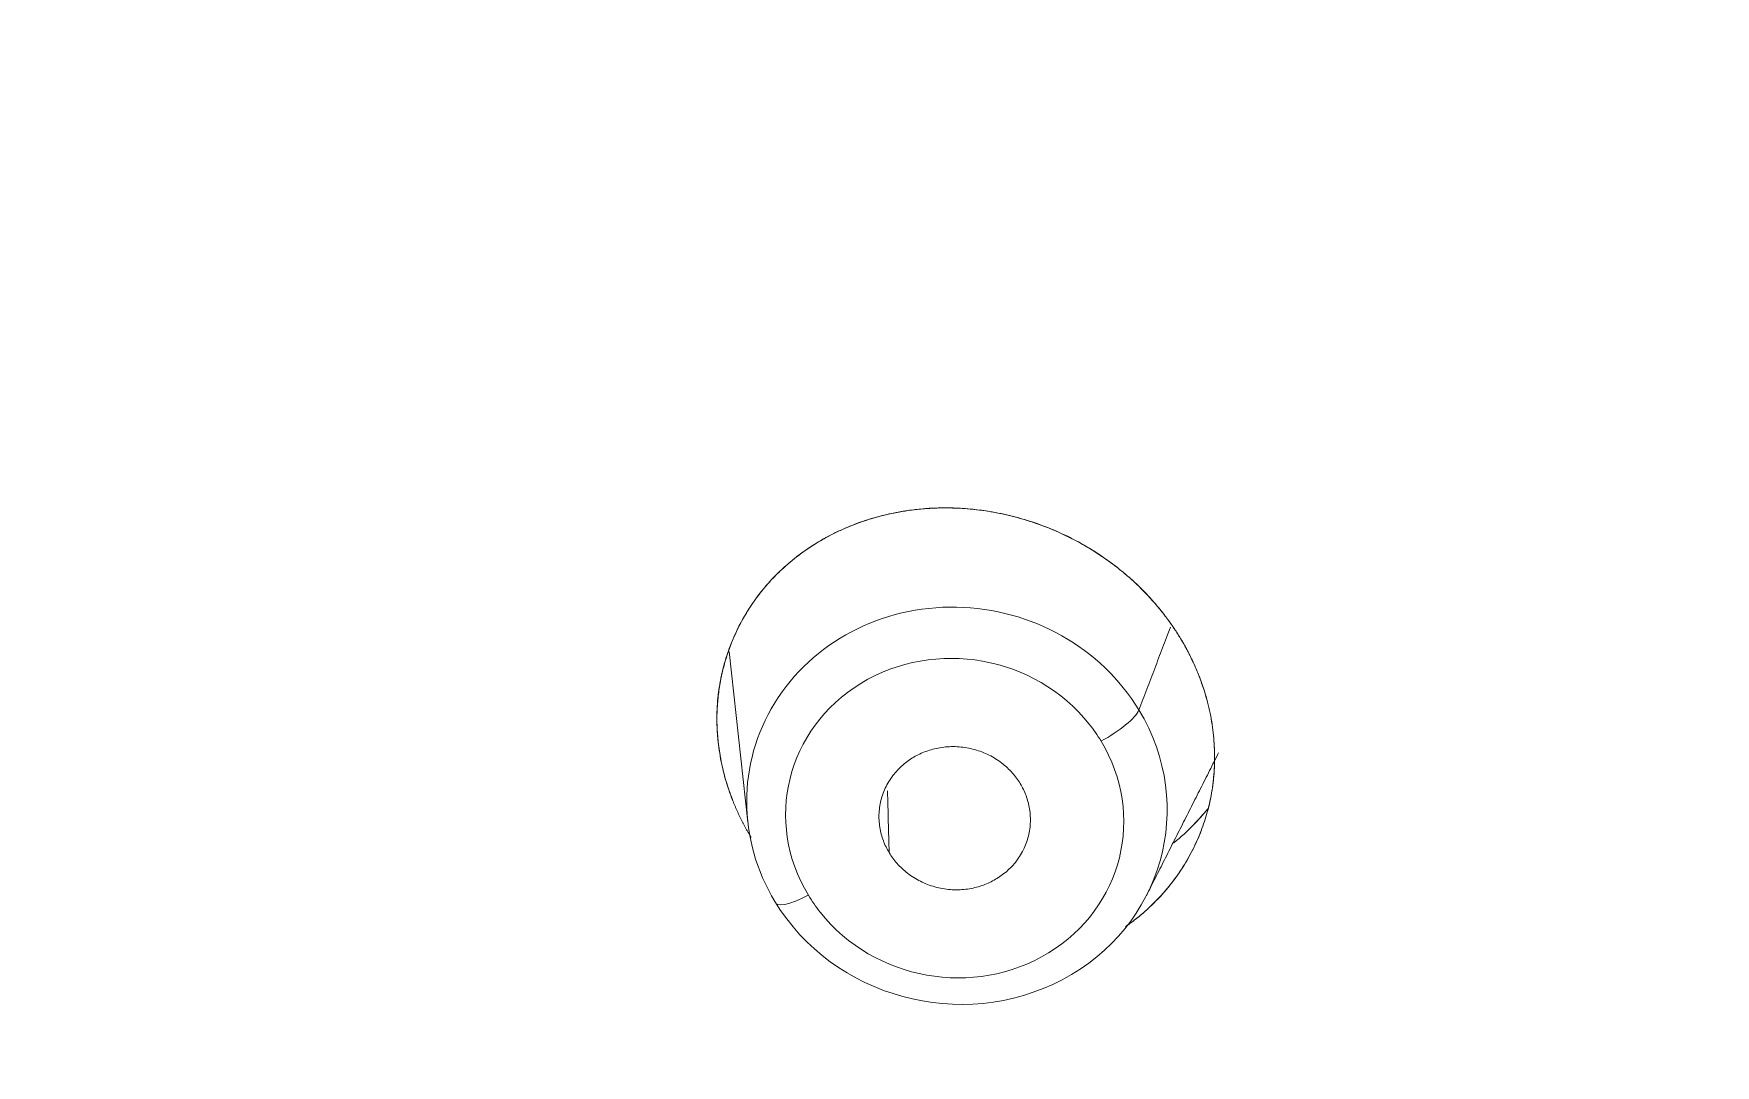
# Model space of a CAD drawing. Extents: x 6453 to 7582, y 0 to 827.
# Drawn here: x 6912.33 to 6924.52, y 469.86 to 477.33 of the extents above; entities that cross this region are included whole.
import ezdxf

# ---------------------------------------------------------------- set-up
doc = ezdxf.new("R2010")
doc.units = 0
doc.header["$LTSCALE"] = 30
doc.header["$MEASUREMENT"] = 0
doc.layers.add('1', color=7, linetype='CONTINUOUS')

msp = doc.modelspace()

# ---------------------------------------------------------------- linework, layer by layer
at = {"layer": '1', "color": 7, "linetype": 'Continuous', "lineweight": 18}
for p, q in [((6917.372, 472.856), (6917.508, 471.62)), ((6917.293, 472.198), (6917.293, 472.198))]:
    msp.add_line(p, q, dxfattribs=at)
for centre, major_axis, ratio, start_param, end_param in [((6959.952, 496.519), (-59.628, 0), 0.953717, 0, 1.529457), ((6959.952, 496.519), (-59.628, 0), 0.953717, 0, 1.529457), ((6919.023, 471.738), (-1.502, 0.272), 0.940906, 3.835194, 6.976787), ((6919.023, 471.738), (-1.502, 0.272), 0.940906, 0.693602, 3.835194)]:
    msp.add_ellipse(centre, major_axis=major_axis, ratio=ratio, start_param=start_param, end_param=end_param, dxfattribs=at)
at = {"layer": '1', "color": 7, "linetype": 'Continuous', "lineweight": 13}
for centre, major_axis, ratio, start_param, end_param in [((6919.007, 471.648), (-1.208, 0.219), 0.940906, 3.961834, 6.976787), ((6920.085, 472.306), (-0.257, -0.155), 0.260419, 1.344621, 2.818767), ((6919.007, 471.648), (-1.208, 0.219), 0.940906, 3.835194, 3.961834), ((6919.007, 471.648), (1.208, -0.219), 0.940906, 3.961834, 6.976787), ((6917.964, 471.189), (0.257, 0.155), 0.260419, 3.012067, 4.486213), ((6919.007, 471.648), (1.208, -0.219), 0.940906, 3.835194, 3.961834)]:
    msp.add_ellipse(centre, major_axis=major_axis, ratio=ratio, start_param=start_param, end_param=end_param, dxfattribs=at)
at = {"layer": '1', "color": 7, "linetype": 'Continuous', "lineweight": 18}
for points, knots in [([(6962.419, 439.668), (6962.999, 439.691), (6964.676, 439.78), (6967.443, 440.04), (6970.703, 440.52), (6973.93, 441.172), (6977.115, 441.992), (6980.248, 442.979), (6983.318, 444.129), (6986.318, 445.439), (6989.237, 446.905), (6992.067, 448.523), (6994.799, 450.287), (6997.425, 452.192), (6999.937, 454.232), (7002.327, 456.402), (7004.588, 458.694), (7006.713, 461.101), (7008.695, 463.617), (7010.529, 466.233), (7012.208, 468.942), (7013.729, 471.735), (7015.085, 474.604), (7016.274, 477.54), (7017.291, 480.534), (7018.133, 483.576), (7018.799, 486.659), (7019.284, 489.772), (7019.59, 492.905), (7019.713, 496.05), (7019.655, 499.196), (7019.414, 502.335), (7018.993, 505.456), (7018.391, 508.55), (7017.612, 511.608), (7016.657, 514.62), (7015.53, 517.578), (7014.233, 520.471), (7012.77, 523.292), (7011.147, 526.031), (7009.368, 528.681), (7007.439, 531.234), (7005.364, 533.681), (7003.152, 536.015), (7000.807, 538.229), (6998.339, 540.316), (6995.753, 542.27), (6993.058, 544.085), (6990.263, 545.755), (6987.375, 547.276), (6984.403, 548.643), (6981.357, 549.85), (6978.245, 550.896), (6975.078, 551.776), (6971.865, 552.489), (6968.616, 553.031), (6965.34, 553.401), (6962.047, 553.598), (6958.749, 553.622), (6955.453, 553.471), (6952.172, 553.148), (6948.914, 552.652), (6945.69, 551.986), (6942.51, 551.151), (6939.382, 550.149), (6936.317, 548.985), (6933.324, 547.661), (6930.413, 546.181), (6927.591, 544.551), (6924.868, 542.774), (6922.252, 540.857), (6919.75, 538.805), (6917.371, 536.624), (6915.122, 534.322), (6913.01, 531.904), (6911.04, 529.379), (6909.22, 526.755), (6907.554, 524.038), (6906.048, 521.238), (6904.706, 518.363), (6903.532, 515.422), (6902.531, 512.423), (6901.704, 509.377), (6901.055, 506.291), (6900.585, 503.176), (6900.295, 500.041), (6900.188, 496.896), (6900.263, 493.75), (6900.519, 490.612), (6900.956, 487.493), (6901.573, 484.402), (6902.368, 481.348), (6903.339, 478.34), (6904.481, 475.388), (6905.793, 472.5), (6907.27, 469.686), (6908.907, 466.954), (6910.699, 464.313), (6912.642, 461.769), (6914.729, 459.332), (6916.953, 457.008), (6919.309, 454.805), (6921.788, 452.73), (6924.384, 450.788), (6927.088, 448.985), (6929.892, 447.328), (6932.788, 445.82), (6935.766, 444.468), (6938.818, 443.274), (6941.935, 442.243), (6945.107, 441.377), (6948.323, 440.68), (6951.575, 440.153), (6954.634, 439.822), (6956.606, 439.702), (6957.484, 439.668)], [0, 0, 0, 0, 0.004702, 0.013606, 0.022511, 0.031416, 0.040321, 0.049226, 0.058131, 0.067035, 0.07594, 0.084844, 0.093748, 0.102652, 0.111556, 0.120459, 0.129362, 0.138265, 0.147168, 0.15607, 0.164972, 0.173874, 0.182775, 0.191676, 0.200577, 0.209478, 0.218378, 0.227279, 0.236179, 0.245079, 0.253978, 0.262878, 0.271778, 0.280678, 0.289578, 0.298478, 0.307379, 0.316279, 0.32518, 0.334081, 0.342982, 0.351884, 0.360785, 0.369687, 0.37859, 0.387493, 0.396396, 0.405299, 0.414202, 0.423106, 0.43201, 0.440914, 0.449818, 0.458723, 0.467628, 0.476532, 0.485437, 0.494342, 0.503247, 0.512152, 0.521057, 0.529962, 0.538867, 0.547772, 0.556677, 0.565582, 0.574486, 0.583391, 0.592295, 0.601199, 0.610103, 0.619007, 0.62791, 0.636813, 0.645716, 0.654619, 0.663521, 0.672423, 0.681325, 0.690226, 0.699127, 0.708028, 0.716929, 0.725829, 0.734729, 0.743629, 0.752529, 0.761429, 0.770329, 0.779229, 0.788129, 0.797029, 0.805929, 0.814829, 0.82373, 0.832631, 0.841532, 0.850433, 0.859334, 0.868236, 0.877138, 0.886041, 0.894944, 0.903847, 0.91275, 0.921653, 0.930557, 0.939461, 0.948365, 0.95727, 0.966174, 0.975079, 0.983983, 0.992888, 1, 1, 1, 1]), ([(6995.778, 451.033), (6996.33, 451.416), (6997.748, 452.443), (6999.935, 454.234), (7002.327, 456.401), (7004.588, 458.694), (7006.713, 461.101), (7008.695, 463.617), (7010.529, 466.233), (7012.208, 468.942), (7013.729, 471.735), (7015.085, 474.604), (7016.274, 477.54), (7017.291, 480.534), (7018.133, 483.576), (7018.799, 486.659), (7019.284, 489.772), (7019.59, 492.905), (7019.713, 496.05), (7019.655, 499.196), (7019.414, 502.335), (7018.993, 505.456), (7018.391, 508.55), (7017.612, 511.608), (7016.657, 514.62), (7015.53, 517.578), (7014.233, 520.471), (7012.77, 523.292), (7011.147, 526.031), (7009.368, 528.681), (7007.439, 531.234), (7005.364, 533.681), (7003.152, 536.015), (7000.807, 538.229), (6998.339, 540.316), (6995.753, 542.27), (6993.058, 544.085), (6990.263, 545.755), (6987.375, 547.276), (6984.403, 548.643), (6981.357, 549.85), (6978.245, 550.896), (6975.078, 551.776), (6971.865, 552.489), (6968.616, 553.031), (6965.34, 553.401), (6962.047, 553.598), (6958.749, 553.622), (6955.453, 553.471), (6952.172, 553.148), (6948.914, 552.652), (6945.69, 551.986), (6942.51, 551.151), (6939.382, 550.149), (6936.317, 548.985), (6933.324, 547.661), (6930.413, 546.181), (6927.591, 544.551), (6924.868, 542.774), (6922.252, 540.857), (6919.75, 538.805), (6917.371, 536.624), (6915.122, 534.322), (6913.01, 531.904), (6911.04, 529.379), (6909.22, 526.755), (6907.554, 524.038), (6906.048, 521.238), (6904.706, 518.363), (6903.532, 515.422), (6902.531, 512.423), (6901.704, 509.377), (6901.055, 506.291), (6900.585, 503.176), (6900.295, 500.041), (6900.188, 496.896), (6900.263, 493.75), (6900.519, 490.612), (6900.956, 487.493), (6901.573, 484.402), (6902.368, 481.348), (6903.339, 478.34), (6904.481, 475.388), (6905.793, 472.5), (6907.27, 469.686), (6908.907, 466.954), (6910.699, 464.313), (6912.642, 461.769), (6914.729, 459.332), (6916.954, 457.009), (6919.307, 454.804), (6921.793, 452.736), (6923.685, 451.284), (6924.774, 450.56), (6924.962, 450.437)], [0, 0, 0, 0, 0.006833, 0.017845, 0.028856, 0.039868, 0.050878, 0.061889, 0.072899, 0.083908, 0.094918, 0.105926, 0.116935, 0.127943, 0.138951, 0.149959, 0.160966, 0.171973, 0.18298, 0.193987, 0.204994, 0.216001, 0.227008, 0.238016, 0.249023, 0.26003, 0.271038, 0.282046, 0.293055, 0.304063, 0.315072, 0.326082, 0.337091, 0.348102, 0.359112, 0.370123, 0.381134, 0.392146, 0.403157, 0.414169, 0.425182, 0.436194, 0.447207, 0.45822, 0.469233, 0.480246, 0.491259, 0.502272, 0.513286, 0.524299, 0.535313, 0.546326, 0.557339, 0.568352, 0.579365, 0.590378, 0.601391, 0.612403, 0.623416, 0.634428, 0.645439, 0.656451, 0.667462, 0.678472, 0.689483, 0.700493, 0.711502, 0.722512, 0.73352, 0.744529, 0.755537, 0.766545, 0.777553, 0.78856, 0.799567, 0.810574, 0.821581, 0.832588, 0.843595, 0.854602, 0.865609, 0.876617, 0.887624, 0.898632, 0.90964, 0.920649, 0.931657, 0.942666, 0.953676, 0.964686, 0.975696, 0.986706, 0.997717, 1, 1, 1, 1]), ([(6920.644, 472.95), (6920.64, 472.956), (6920.632, 472.968), (6920.621, 472.987), (6920.609, 473.005), (6920.597, 473.023), (6920.585, 473.041), (6920.572, 473.059), (6920.56, 473.077), (6920.547, 473.094), (6920.533, 473.112), (6920.52, 473.13), (6920.506, 473.147), (6920.492, 473.164), (6920.478, 473.181), (6920.463, 473.198), (6920.435, 473.231), (6920.392, 473.278), (6920.332, 473.338), (6920.269, 473.396), (6920.182, 473.468), (6920.069, 473.551), (6919.922, 473.642), (6919.764, 473.721), (6919.579, 473.794), (6919.358, 473.857), (6919.117, 473.893), (6918.919, 473.898), (6918.773, 473.89), (6918.612, 473.871), (6918.452, 473.836), (6918.324, 473.793), (6918.267, 473.771), (6918.229, 473.756), (6918.188, 473.738), (6918.136, 473.714), (6918.08, 473.685), (6918.007, 473.642), (6917.931, 473.594), (6917.845, 473.53), (6917.761, 473.458), (6917.686, 473.384), (6917.621, 473.309), (6917.566, 473.239), (6917.516, 473.166), (6917.458, 473.07), (6917.4, 472.951), (6917.344, 472.799), (6917.305, 472.638), (6917.284, 472.467), (6917.282, 472.301), (6917.296, 472.165), (6917.314, 472.057), (6917.333, 471.975), (6917.356, 471.893), (6917.379, 471.827), (6917.394, 471.788), (6917.399, 471.775), (6917.399, 471.775)], [0, 0, 0, 0, 0.004085, 0.008176, 0.012274, 0.016378, 0.020488, 0.024606, 0.028729, 0.032859, 0.036996, 0.04114, 0.04529, 0.049446, 0.05361, 0.05778, 0.061957, 0.077732, 0.093496, 0.109251, 0.124997, 0.155617, 0.187023, 0.219574, 0.252487, 0.296529, 0.3457, 0.387922, 0.407547, 0.428321, 0.480879, 0.5016, 0.507412, 0.51701, 0.525552, 0.53405, 0.550998, 0.563288, 0.584587, 0.605327, 0.627787, 0.651974, 0.670352, 0.688686, 0.706974, 0.725216, 0.757968, 0.789006, 0.82508, 0.860301, 0.893688, 0.92564, 0.942304, 0.958947, 0.975572, 0.992179, 0.999489, 1, 1, 1, 1]), ([(6917.531, 471.508), (6917.528, 471.514), (6917.52, 471.527), (6917.51, 471.545), (6917.499, 471.564), (6917.489, 471.582), (6917.479, 471.601), (6917.469, 471.62), (6917.459, 471.639), (6917.45, 471.658), (6917.441, 471.677), (6917.432, 471.696), (6917.424, 471.716), (6917.415, 471.735), (6917.407, 471.755), (6917.399, 471.774), (6917.392, 471.794), (6917.377, 471.834), (6917.356, 471.894), (6917.333, 471.976), (6917.314, 472.057), (6917.295, 472.169), (6917.282, 472.309), (6917.284, 472.478), (6917.306, 472.644), (6917.352, 472.825), (6917.426, 473.015), (6917.537, 473.207), (6917.664, 473.365), (6917.797, 473.492), (6917.929, 473.595), (6918.073, 473.683), (6918.227, 473.758), (6918.389, 473.817), (6918.559, 473.86), (6918.733, 473.888), (6918.908, 473.899), (6919.084, 473.894), (6919.257, 473.873), (6919.429, 473.837), (6919.597, 473.787), (6919.76, 473.722), (6919.916, 473.645), (6920.065, 473.554), (6920.181, 473.469), (6920.268, 473.396), (6920.331, 473.338), (6920.391, 473.279), (6920.439, 473.227), (6920.475, 473.185), (6920.502, 473.152), (6920.527, 473.12), (6920.552, 473.087), (6920.576, 473.053), (6920.6, 473.019), (6920.622, 472.985), (6920.636, 472.962), (6920.644, 472.95)], [0, 0, 0, 0, 0.003842, 0.007682, 0.011522, 0.015362, 0.019202, 0.023043, 0.026886, 0.03073, 0.034578, 0.038428, 0.042282, 0.04614, 0.050003, 0.053871, 0.057745, 0.061625, 0.07732, 0.092977, 0.108632, 0.124321, 0.156547, 0.188615, 0.220853, 0.253589, 0.297189, 0.340117, 0.383167, 0.415071, 0.446908, 0.478993, 0.510823, 0.542882, 0.575078, 0.606918, 0.638365, 0.669252, 0.700125, 0.730652, 0.761132, 0.791468, 0.821666, 0.851691, 0.881744, 0.896625, 0.911467, 0.926308, 0.941186, 0.948557, 0.955913, 0.963259, 0.9706, 0.97794, 0.985283, 0.992635, 1, 1, 1, 1]), ([(6917.531, 471.508), (6917.528, 471.514), (6917.52, 471.527), (6917.51, 471.545), (6917.499, 471.564), (6917.489, 471.582), (6917.479, 471.601), (6917.469, 471.62), (6917.459, 471.639), (6917.45, 471.658), (6917.441, 471.677), (6917.432, 471.696), (6917.424, 471.716), (6917.415, 471.735), (6917.407, 471.755), (6917.399, 471.774), (6917.392, 471.794), (6917.377, 471.834), (6917.356, 471.894), (6917.333, 471.976), (6917.314, 472.057), (6917.295, 472.169), (6917.282, 472.309), (6917.284, 472.478), (6917.306, 472.644), (6917.352, 472.825), (6917.426, 473.015), (6917.537, 473.207), (6917.664, 473.365), (6917.797, 473.492), (6917.929, 473.595), (6918.073, 473.683), (6918.227, 473.758), (6918.389, 473.817), (6918.559, 473.86), (6918.733, 473.888), (6918.908, 473.899), (6919.084, 473.894), (6919.257, 473.873), (6919.429, 473.837), (6919.597, 473.787), (6919.76, 473.722), (6919.916, 473.645), (6920.065, 473.554), (6920.181, 473.469), (6920.268, 473.396), (6920.331, 473.338), (6920.391, 473.279), (6920.439, 473.227), (6920.475, 473.185), (6920.502, 473.152), (6920.527, 473.12), (6920.552, 473.087), (6920.576, 473.053), (6920.6, 473.019), (6920.622, 472.985), (6920.636, 472.962), (6920.644, 472.95)], [0, 0, 0, 0, 0.003842, 0.007682, 0.011522, 0.015362, 0.019202, 0.023043, 0.026886, 0.03073, 0.034578, 0.038428, 0.042282, 0.04614, 0.050003, 0.053871, 0.057745, 0.061625, 0.07732, 0.092977, 0.108632, 0.124321, 0.156547, 0.188615, 0.220853, 0.253589, 0.297189, 0.340117, 0.383167, 0.415071, 0.446908, 0.478993, 0.510823, 0.542882, 0.575078, 0.606918, 0.638365, 0.669252, 0.700125, 0.730652, 0.761132, 0.791468, 0.821666, 0.851691, 0.881744, 0.896625, 0.911467, 0.926308, 0.941186, 0.948557, 0.955913, 0.963259, 0.9706, 0.97794, 0.985283, 0.992635, 1, 1, 1, 1]), ([(6920.644, 472.95), (6920.64, 472.956), (6920.632, 472.968), (6920.621, 472.987), (6920.609, 473.005), (6920.597, 473.023), (6920.585, 473.041), (6920.572, 473.059), (6920.56, 473.077), (6920.547, 473.094), (6920.533, 473.112), (6920.52, 473.13), (6920.506, 473.147), (6920.492, 473.164), (6920.478, 473.181), (6920.463, 473.198), (6920.435, 473.231), (6920.392, 473.278), (6920.332, 473.338), (6920.269, 473.396), (6920.182, 473.468), (6920.069, 473.551), (6919.922, 473.642), (6919.764, 473.721), (6919.604, 473.784), (6919.441, 473.834), (6919.274, 473.87), (6919.095, 473.893), (6918.921, 473.898), (6918.741, 473.889), (6918.555, 473.861), (6918.398, 473.819), (6918.289, 473.78), (6918.233, 473.757), (6918.188, 473.738), (6918.136, 473.714), (6918.08, 473.685), (6918.007, 473.642), (6917.931, 473.594), (6917.845, 473.53), (6917.761, 473.458), (6917.686, 473.384), (6917.621, 473.309), (6917.566, 473.239), (6917.516, 473.166), (6917.458, 473.07), (6917.4, 472.951), (6917.351, 472.819), (6917.319, 472.697), (6917.299, 472.587), (6917.287, 472.478), (6917.282, 472.364), (6917.287, 472.245), (6917.3, 472.14), (6917.315, 472.056), (6917.329, 471.992), (6917.346, 471.928), (6917.363, 471.874), (6917.379, 471.828), (6917.39, 471.798), (6917.397, 471.78), (6917.399, 471.774)], [0, 0, 0, 0, 0.004084, 0.008175, 0.012272, 0.016375, 0.020485, 0.024602, 0.028725, 0.032854, 0.036991, 0.041133, 0.045283, 0.049439, 0.053602, 0.057771, 0.061948, 0.07772, 0.093482, 0.109234, 0.124978, 0.155593, 0.186994, 0.21954, 0.252448, 0.28175, 0.312874, 0.347208, 0.382186, 0.410763, 0.449072, 0.489966, 0.505144, 0.516989, 0.52553, 0.534026, 0.550971, 0.56326, 0.584555, 0.605292, 0.627749, 0.651932, 0.670308, 0.688638, 0.706923, 0.725163, 0.757909, 0.788943, 0.812259, 0.835284, 0.857543, 0.879322, 0.90481, 0.929518, 0.942459, 0.955392, 0.968318, 0.981238, 0.988931, 0.996597, 1, 1, 1, 1]), ([(6920.244, 470.861), (6920.266, 470.876), (6920.34, 470.931), (6920.442, 471.02), (6920.554, 471.142), (6920.649, 471.268), (6920.731, 471.411), (6920.794, 471.552), (6920.842, 471.697), (6920.875, 471.85), (6920.892, 472.011), (6920.891, 472.171), (6920.878, 472.303), (6920.859, 472.409), (6920.84, 472.489), (6920.817, 472.57), (6920.795, 472.635), (6920.776, 472.684), (6920.762, 472.718), (6920.747, 472.753), (6920.732, 472.786), (6920.715, 472.82), (6920.698, 472.853), (6920.681, 472.886), (6920.663, 472.918), (6920.65, 472.939), (6920.644, 472.95)], [0, 0, 0, 0, 0.034132, 0.117518, 0.17459, 0.249439, 0.323003, 0.389228, 0.451439, 0.522168, 0.592222, 0.659757, 0.725669, 0.760223, 0.794808, 0.829426, 0.864082, 0.879351, 0.894578, 0.909762, 0.924905, 0.940006, 0.955066, 0.970084, 0.985062, 1, 1, 1, 1]), ([(6920.833, 471.675), (6920.834, 471.68), (6920.851, 471.738), (6920.875, 471.85), (6920.892, 472.011), (6920.891, 472.171), (6920.878, 472.303), (6920.859, 472.409), (6920.84, 472.489), (6920.817, 472.57), (6920.795, 472.635), (6920.776, 472.684), (6920.762, 472.718), (6920.747, 472.753), (6920.732, 472.786), (6920.715, 472.82), (6920.698, 472.853), (6920.681, 472.886), (6920.663, 472.918), (6920.65, 472.939), (6920.644, 472.95)], [0, 0, 0, 0, 0.013902, 0.141046, 0.266975, 0.388376, 0.50686, 0.568975, 0.631145, 0.693375, 0.755673, 0.783121, 0.810492, 0.837788, 0.865009, 0.892154, 0.919226, 0.946223, 0.973148, 1, 1, 1, 1]), ([(6920.644, 472.95), (6920.647, 472.944), (6920.655, 472.932), (6920.665, 472.913), (6920.676, 472.895), (6920.686, 472.876), (6920.696, 472.858), (6920.706, 472.839), (6920.715, 472.82), (6920.724, 472.801), (6920.734, 472.782), (6920.742, 472.763), (6920.751, 472.744), (6920.759, 472.725), (6920.767, 472.705), (6920.775, 472.686), (6920.783, 472.667), (6920.797, 472.627), (6920.817, 472.568), (6920.84, 472.489), (6920.859, 472.408), (6920.878, 472.3), (6920.891, 472.165), (6920.891, 472.004), (6920.875, 471.852), (6920.855, 471.756), (6920.843, 471.712)], [0, 0, 0, 0, 0.015923, 0.031825, 0.04771, 0.063579, 0.079436, 0.095282, 0.111121, 0.126956, 0.142789, 0.158622, 0.174458, 0.190301, 0.206152, 0.222015, 0.237891, 0.253784, 0.317416, 0.380974, 0.44463, 0.508557, 0.636049, 0.763841, 0.890556, 1, 1, 1, 1]), ([(6920.644, 472.95), (6920.647, 472.944), (6920.655, 472.932), (6920.665, 472.913), (6920.676, 472.895), (6920.686, 472.876), (6920.696, 472.858), (6920.706, 472.839), (6920.715, 472.82), (6920.724, 472.801), (6920.734, 472.782), (6920.742, 472.763), (6920.751, 472.744), (6920.759, 472.725), (6920.767, 472.705), (6920.775, 472.686), (6920.783, 472.667), (6920.797, 472.627), (6920.817, 472.568), (6920.84, 472.489), (6920.859, 472.408), (6920.878, 472.3), (6920.891, 472.165), (6920.891, 472.004), (6920.875, 471.852), (6920.855, 471.756), (6920.843, 471.712)], [0, 0, 0, 0, 0.015923, 0.031825, 0.04771, 0.063579, 0.079436, 0.095282, 0.111121, 0.126956, 0.142789, 0.158622, 0.174458, 0.190301, 0.206152, 0.222015, 0.237891, 0.253784, 0.317416, 0.380974, 0.44463, 0.508557, 0.636049, 0.763841, 0.890556, 1, 1, 1, 1]), ([(6920.841, 471.716), (6920.809, 471.676), (6920.732, 471.589), (6920.646, 471.511), (6920.596, 471.47)], [0, 0, 0, 0, 0.450398, 1, 1, 1, 1]), ([(6920.839, 471.713), (6920.807, 471.674), (6920.731, 471.588), (6920.646, 471.511), (6920.596, 471.47)], [0, 0, 0, 0, 0.443936, 1, 1, 1, 1]), ([(6920.792, 471.554), (6920.791, 471.55), (6920.77, 471.497), (6920.724, 471.397), (6920.642, 471.26), (6920.545, 471.131), (6920.434, 471.013), (6920.348, 470.938), (6920.3, 470.901), (6920.296, 470.898)], [0, 0, 0, 0, 0.013994, 0.204681, 0.397528, 0.591329, 0.786388, 0.980381, 1, 1, 1, 1]), ([(6920.792, 471.554), (6920.791, 471.55), (6920.77, 471.497), (6920.724, 471.397), (6920.642, 471.26), (6920.545, 471.131), (6920.434, 471.013), (6920.348, 470.938), (6920.3, 470.901), (6920.296, 470.898)], [0, 0, 0, 0, 0.013994, 0.204681, 0.397528, 0.591329, 0.786388, 0.980381, 1, 1, 1, 1]), ([(6920.244, 470.861), (6920.266, 470.876), (6920.34, 470.931), (6920.442, 471.02), (6920.554, 471.142), (6920.649, 471.268), (6920.706, 471.367), (6920.732, 471.418), (6920.732, 471.418)], [0, 0, 0, 0, 0.105445, 0.363052, 0.539369, 0.770601, 0.997865, 1, 1, 1, 1])]:
    msp.add_open_spline(points, degree=3, knots=knots, dxfattribs=at)
msp.add_rational_spline([(6900.323, 496.519), (6900.323, 441.954), (6957.487, 439.699)], [1, 0.715597051235, 0.983511684925], degree=2, dxfattribs=at)
msp.add_rational_spline([(6900.323, 496.519), (6900.323, 441.954), (6957.487, 439.699)], [1, 0.715597051235, 0.983511684925], degree=2, dxfattribs=at)
at = {"layer": '1', "color": 7, "linetype": 'Continuous', "lineweight": 13}
for points, degree in [([(6920.342, 472.432), (6920.571, 473.032)], 1), ([(6918.52, 471.845), (6918.524, 471.696), (6918.528, 471.547), (6918.532, 471.398)], 3)]:
    msp.add_open_spline(points, degree=degree, dxfattribs=at)
at = {"layer": '1', "color": 7, "linetype": 'Continuous', "lineweight": 18}
for points, weights in [([(6918.532, 471.398), (6918.257, 471.852), (6918.732, 472.102), (6919.207, 472.352), (6919.482, 471.898)], [1, 0.707106781179, 1, 0.707106781179, 1]), ([(6919.482, 471.898), (6919.757, 471.443), (6919.282, 471.193), (6918.807, 470.943), (6918.532, 471.398)], [1, 0.707106781188, 1, 0.707106781188, 1])]:
    msp.add_rational_spline(points, weights, degree=2, knots=[0, 0, 0, 0.5, 0.5, 1, 1, 1], dxfattribs=at)
msp.add_open_spline([(6920.396, 471.086), (6920.92, 472.122)], degree=1, dxfattribs=at)

doc.saveas('drawing.dxf')
